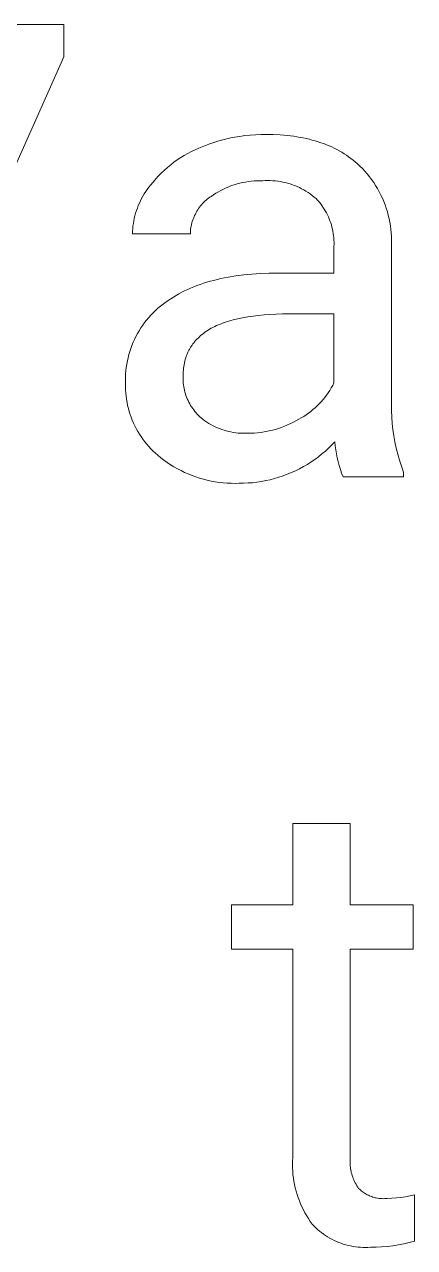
# Model space of a CAD drawing. Header units: millimetres. Extents: x -1519 to 3497, y -297 to 3208.
# Drawn here: x 2281.8 to 2322.7, y 18.8 to 147.1 of the extents above; entities that cross this region are included whole.
import ezdxf

# ---------------------------------------------------------------- set-up
doc = ezdxf.new("R2010")
doc.units = ezdxf.units.MM
doc.header["$MEASUREMENT"] = 0
doc.layers.add('Domyślny', color=7, linetype='Continuous', true_color=0x000000)

msp = doc.modelspace()

# ---------------------------------------------------------------- linework, layer by layer
at = {"layer": 'Domyślny', "color": 18, "lineweight": 15, "true_color": 0x000000}
for p, q in [((2253.84, 147.12), (2285.94, 147.12)), ((2285.94, 147.12), (2285.94, 143.73)), ((2285.94, 143.73), (2266.27, 99.61)), ((2301.66, 134.73), (2302.19, 134.89)), ((2302.19, 134.89), (2302.73, 135.04)), ((2302.73, 135.04), (2303.27, 135.17)), ((2303.27, 135.17), (2303.82, 135.28)), ((2303.82, 135.28), (2304.37, 135.37)), ((2304.37, 135.37), (2304.92, 135.45)), ((2304.92, 135.45), (2305.48, 135.51)), ((2305.48, 135.51), (2306.03, 135.55)), ((2306.03, 135.55), (2306.59, 135.57)), ((2306.59, 135.57), (2307.15, 135.57)), ((2307.15, 135.57), (2307.9, 135.56)), ((2307.9, 135.56), (2308.63, 135.52)), ((2308.63, 135.52), (2308.99, 135.5)), ((2308.99, 135.5), (2309.35, 135.46)), ((2309.35, 135.46), (2309.7, 135.43)), ((2309.7, 135.43), (2310.04, 135.38)), ((2310.04, 135.38), (2310.38, 135.33)), ((2310.38, 135.33), (2310.71, 135.27)), ((2310.71, 135.27), (2311.04, 135.21)), ((2311.04, 135.21), (2311.36, 135.14)), ((2311.36, 135.14), (2311.68, 135.07)), ((2311.68, 135.07), (2311.99, 134.99)), ((2311.99, 134.99), (2312.29, 134.9)), ((2312.29, 134.9), (2312.6, 134.81)), ((2312.6, 134.81), (2312.89, 134.71)), ((2298.56, 133.36), (2298.93, 133.58)), ((2298.93, 133.58), (2299.32, 133.78)), ((2299.32, 133.78), (2299.7, 133.96)), ((2299.7, 133.96), (2300.1, 134.14)), ((2300.1, 134.14), (2300.61, 134.35)), ((2300.61, 134.35), (2301.13, 134.55)), ((2301.13, 134.55), (2301.66, 134.73)), ((2312.89, 134.71), (2313.18, 134.61)), ((2313.18, 134.61), (2313.47, 134.49)), ((2313.47, 134.49), (2313.75, 134.38)), ((2313.75, 134.38), (2314.02, 134.26)), ((2314.02, 134.26), (2314.29, 134.13)), ((2314.29, 134.13), (2314.56, 133.99)), ((2314.56, 133.99), (2314.82, 133.85)), ((2314.82, 133.85), (2315.07, 133.71)), ((2315.07, 133.71), (2315.32, 133.55)), ((2315.32, 133.55), (2315.56, 133.4)), ((2296.8, 132.11), (2297.14, 132.39)), ((2297.14, 132.39), (2297.48, 132.65)), ((2297.48, 132.65), (2297.83, 132.9)), ((2297.83, 132.9), (2298.19, 133.14)), ((2298.19, 133.14), (2298.56, 133.36)), ((2315.56, 133.4), (2315.8, 133.23)), ((2315.8, 133.23), (2316.04, 133.06)), ((2316.04, 133.06), (2316.26, 132.89)), ((2316.26, 132.89), (2316.49, 132.7)), ((2316.49, 132.7), (2316.7, 132.52)), ((2316.7, 132.52), (2316.98, 132.26)), ((2316.98, 132.26), (2317.24, 131.99)), ((2295.57, 130.91), (2295.86, 131.22)), ((2295.86, 131.22), (2296.17, 131.53)), ((2296.17, 131.53), (2296.48, 131.83)), ((2296.48, 131.83), (2296.8, 132.11)), ((2317.24, 131.99), (2317.5, 131.71)), ((2317.5, 131.71), (2317.75, 131.43)), ((2317.75, 131.43), (2317.98, 131.14)), ((2317.98, 131.14), (2318.21, 130.83)), ((2294.52, 129.58), (2294.68, 129.8)), ((2294.68, 129.8), (2294.85, 130.03)), ((2294.85, 130.03), (2295.02, 130.24)), ((2295.02, 130.24), (2295.29, 130.58)), ((2295.29, 130.58), (2295.57, 130.91)), ((2302.4, 129.71), (2302.14, 129.56)), ((2302.68, 129.84), (2302.4, 129.71)), ((2302.95, 129.97), (2302.68, 129.84)), ((2303.23, 130.09), (2302.95, 129.97)), ((2303.52, 130.2), (2303.23, 130.09)), ((2303.8, 130.29), (2303.52, 130.2)), ((2304.09, 130.38), (2303.8, 130.29)), ((2304.39, 130.46), (2304.09, 130.38)), ((2304.68, 130.53), (2304.39, 130.46)), ((2304.98, 130.58), (2304.68, 130.53)), ((2305.28, 130.63), (2304.98, 130.58)), ((2305.58, 130.67), (2305.28, 130.63)), ((2305.89, 130.69), (2305.58, 130.67)), ((2306.19, 130.71), (2305.89, 130.69)), ((2306.49, 130.72), (2306.19, 130.71)), ((2306.8, 130.71), (2306.49, 130.72)), ((2307.06, 130.73), (2306.8, 130.71)), ((2307.32, 130.73), (2307.06, 130.73)), ((2307.58, 130.73), (2307.32, 130.73)), ((2307.85, 130.72), (2307.58, 130.73)), ((2308.11, 130.69), (2307.85, 130.72)), ((2308.37, 130.66), (2308.11, 130.69)), ((2308.63, 130.62), (2308.37, 130.66)), ((2308.89, 130.58), (2308.63, 130.62)), ((2309.14, 130.52), (2308.89, 130.58)), ((2309.4, 130.45), (2309.14, 130.52)), ((2309.65, 130.38), (2309.4, 130.45)), ((2309.9, 130.29), (2309.65, 130.38)), ((2310.14, 130.2), (2309.9, 130.29)), ((2310.39, 130.1), (2310.14, 130.2)), ((2310.63, 129.99), (2310.39, 130.1)), ((2310.86, 129.88), (2310.63, 129.99)), ((2311.09, 129.75), (2310.86, 129.88)), ((2311.32, 129.62), (2311.09, 129.75)), ((2318.21, 130.83), (2318.43, 130.53)), ((2318.43, 130.53), (2318.63, 130.21)), ((2318.63, 130.21), (2318.83, 129.89)), ((2318.83, 129.89), (2319.01, 129.56)), ((2293.74, 128.11), (2293.85, 128.36)), ((2293.85, 128.36), (2293.97, 128.61)), ((2293.97, 128.61), (2294.09, 128.86)), ((2294.09, 128.86), (2294.23, 129.1)), ((2294.23, 129.1), (2294.37, 129.34)), ((2294.37, 129.34), (2294.52, 129.58)), ((2300.59, 128.44), (2300.48, 128.32)), ((2300.71, 128.56), (2300.59, 128.44)), ((2300.84, 128.67), (2300.71, 128.56)), ((2300.96, 128.78), (2300.84, 128.67)), ((2301.1, 128.88), (2300.96, 128.78)), ((2301.23, 128.98), (2301.1, 128.88)), ((2301.37, 129.07), (2301.23, 128.98)), ((2301.62, 129.25), (2301.37, 129.07)), ((2301.88, 129.41), (2301.62, 129.25)), ((2302.14, 129.56), (2301.88, 129.41)), ((2311.54, 129.48), (2311.32, 129.62)), ((2311.76, 129.33), (2311.54, 129.48)), ((2311.97, 129.17), (2311.76, 129.33)), ((2312.18, 129.01), (2311.97, 129.17)), ((2312.38, 128.84), (2312.18, 129.01)), ((2312.53, 128.67), (2312.38, 128.84)), ((2312.69, 128.5), (2312.53, 128.67)), ((2312.83, 128.32), (2312.69, 128.5)), ((2319.01, 129.56), (2319.18, 129.22)), ((2319.18, 129.22), (2319.34, 128.88)), ((2319.34, 128.88), (2319.49, 128.53)), ((2319.49, 128.53), (2319.62, 128.18)), ((2293.39, 127.05), (2293.46, 127.32)), ((2293.46, 127.32), (2293.54, 127.59)), ((2293.54, 127.59), (2293.64, 127.85)), ((2293.64, 127.85), (2293.74, 128.11)), ((2299.72, 127.22), (2299.64, 127.07)), ((2299.79, 127.37), (2299.72, 127.22)), ((2299.88, 127.52), (2299.79, 127.37)), ((2299.97, 127.66), (2299.88, 127.52)), ((2300.06, 127.8), (2299.97, 127.66)), ((2300.16, 127.93), (2300.06, 127.8)), ((2300.26, 128.07), (2300.16, 127.93)), ((2300.37, 128.2), (2300.26, 128.07)), ((2300.48, 128.32), (2300.37, 128.2)), ((2312.97, 128.13), (2312.83, 128.32)), ((2313.1, 127.95), (2312.97, 128.13)), ((2313.23, 127.75), (2313.1, 127.95)), ((2313.35, 127.56), (2313.23, 127.75)), ((2313.46, 127.35), (2313.35, 127.56)), ((2313.57, 127.15), (2313.46, 127.35)), ((2313.67, 126.94), (2313.57, 127.15)), ((2319.62, 128.18), (2319.75, 127.83)), ((2319.75, 127.83), (2319.86, 127.47)), ((2319.86, 127.47), (2319.96, 127.1)), ((2319.96, 127.1), (2320.05, 126.73)), ((2293.15, 125.69), (2293.18, 125.96)), ((2293.18, 125.96), (2293.22, 126.24)), ((2293.22, 126.24), (2293.26, 126.51)), ((2293.26, 126.51), (2293.32, 126.78)), ((2293.32, 126.78), (2293.39, 127.05)), ((2299.26, 125.8), (2299.23, 125.63)), ((2299.28, 125.96), (2299.26, 125.8)), ((2299.32, 126.13), (2299.28, 125.96)), ((2299.36, 126.29), (2299.32, 126.13)), ((2299.4, 126.45), (2299.36, 126.29)), ((2299.46, 126.61), (2299.4, 126.45)), ((2299.51, 126.77), (2299.46, 126.61)), ((2299.58, 126.92), (2299.51, 126.77)), ((2299.64, 127.07), (2299.58, 126.92)), ((2313.76, 126.73), (2313.67, 126.94)), ((2313.84, 126.51), (2313.76, 126.73)), ((2313.92, 126.3), (2313.84, 126.51)), ((2313.99, 126.08), (2313.92, 126.3)), ((2314.05, 125.85), (2313.99, 126.08)), ((2314.11, 125.63), (2314.05, 125.85)), ((2320.05, 126.73), (2320.12, 126.36)), ((2320.12, 126.36), (2320.18, 125.99)), ((2320.18, 125.99), (2320.23, 125.62)), ((2293.12, 125.13), (2293.13, 125.41)), ((2299.2, 125.13), (2293.12, 125.13)), ((2293.13, 125.41), (2293.15, 125.69)), ((2299.21, 125.47), (2299.2, 125.3)), ((2299.2, 125.3), (2299.2, 125.13)), ((2299.23, 125.63), (2299.21, 125.47)), ((2314.15, 125.4), (2314.11, 125.63)), ((2314.19, 125.18), (2314.15, 125.4)), ((2314.22, 124.95), (2314.19, 125.18)), ((2314.25, 124.72), (2314.22, 124.95)), ((2314.26, 124.49), (2314.25, 124.72)), ((2320.23, 125.62), (2320.26, 125.24)), ((2320.26, 125.24), (2320.29, 124.87)), ((2320.29, 124.87), (2320.3, 124.49)), ((2314.27, 124.26), (2314.26, 124.49)), ((2314.26, 123.8), (2314.27, 124.03)), ((2314.26, 121.02), (2314.26, 123.8)), ((2314.27, 124.03), (2314.27, 124.26)), ((2320.3, 124.49), (2320.29, 124.11)), ((2320.29, 124.11), (2320.29, 107.88)), ((2303.18, 120.59), (2303.98, 120.72)), ((2303.98, 120.72), (2304.81, 120.83)), ((2304.81, 120.83), (2305.66, 120.92)), ((2305.66, 120.92), (2306.54, 120.98)), ((2306.54, 120.98), (2307.45, 121.01)), ((2307.45, 121.01), (2308.38, 121.02)), ((2308.38, 121.02), (2314.26, 121.02)), ((2298.92, 119.3), (2299.23, 119.44)), ((2299.23, 119.44), (2299.56, 119.58)), ((2299.56, 119.58), (2299.89, 119.71)), ((2299.89, 119.71), (2300.23, 119.83)), ((2300.23, 119.83), (2300.57, 119.95)), ((2300.57, 119.95), (2300.93, 120.06)), ((2300.93, 120.06), (2301.29, 120.16)), ((2301.29, 120.16), (2301.65, 120.26)), ((2301.65, 120.26), (2302.02, 120.35)), ((2302.02, 120.35), (2302.4, 120.44)), ((2302.4, 120.44), (2302.79, 120.52)), ((2302.79, 120.52), (2303.18, 120.59)), ((2296.61, 117.97), (2296.87, 118.15)), ((2296.87, 118.15), (2297.14, 118.34)), ((2297.14, 118.34), (2297.42, 118.51)), ((2297.42, 118.51), (2297.71, 118.68)), ((2297.71, 118.68), (2298, 118.85)), ((2298, 118.85), (2298.3, 119.01)), ((2298.3, 119.01), (2298.6, 119.16)), ((2298.6, 119.16), (2298.92, 119.3)), ((2295.06, 116.62), (2295.3, 116.86)), ((2295.3, 116.86), (2295.54, 117.1)), ((2295.54, 117.1), (2295.8, 117.33)), ((2295.8, 117.33), (2296.06, 117.55)), ((2296.06, 117.55), (2296.33, 117.76)), ((2296.33, 117.76), (2296.61, 117.97)), ((2294.01, 115.27), (2294.2, 115.55)), ((2294.2, 115.55), (2294.4, 115.83)), ((2294.4, 115.83), (2294.61, 116.1)), ((2294.61, 116.1), (2294.83, 116.36)), ((2294.83, 116.36), (2295.06, 116.62)), ((2302.15, 115.59), (2301.95, 115.51)), ((2302.35, 115.68), (2302.15, 115.59)), ((2302.56, 115.76), (2302.35, 115.68)), ((2302.78, 115.84), (2302.56, 115.76)), ((2302.99, 115.91), (2302.78, 115.84)), ((2303.22, 115.98), (2302.99, 115.91)), ((2303.45, 116.05), (2303.22, 115.98)), ((2303.69, 116.11), (2303.45, 116.05)), ((2304.17, 116.24), (2303.69, 116.11)), ((2304.68, 116.34), (2304.17, 116.24)), ((2305.21, 116.44), (2304.68, 116.34)), ((2305.77, 116.52), (2305.21, 116.44)), ((2306.34, 116.59), (2305.77, 116.52)), ((2306.94, 116.65), (2306.34, 116.59)), ((2307.55, 116.69), (2306.94, 116.65)), ((2308.19, 116.72), (2307.55, 116.69)), ((2308.85, 116.74), (2308.19, 116.72)), ((2309.54, 116.75), (2308.85, 116.74)), ((2314.26, 116.75), (2309.54, 116.75)), ((2314.26, 109.5), (2314.26, 116.75)), ((2293.34, 114.07), (2293.49, 114.38)), ((2293.49, 114.38), (2293.65, 114.68)), ((2293.65, 114.68), (2293.82, 114.98)), ((2293.82, 114.98), (2294.01, 115.27)), ((2300.14, 114.34), (2300, 114.21)), ((2300.27, 114.46), (2300.14, 114.34)), ((2300.42, 114.58), (2300.27, 114.46)), ((2300.57, 114.7), (2300.42, 114.58)), ((2300.72, 114.81), (2300.57, 114.7)), ((2300.88, 114.92), (2300.72, 114.81)), ((2301.05, 115.02), (2300.88, 114.92)), ((2301.22, 115.13), (2301.05, 115.02)), ((2301.39, 115.23), (2301.22, 115.13)), ((2301.57, 115.32), (2301.39, 115.23)), ((2301.76, 115.42), (2301.57, 115.32)), ((2301.95, 115.51), (2301.76, 115.42)), ((2292.84, 112.8), (2292.95, 113.12)), ((2292.95, 113.12), (2293.07, 113.44)), ((2293.07, 113.44), (2293.2, 113.76)), ((2293.2, 113.76), (2293.34, 114.07)), ((2299.1, 113.02), (2299.05, 112.94)), ((2299.14, 113.1), (2299.1, 113.02)), ((2299.18, 113.17), (2299.14, 113.1)), ((2299.23, 113.25), (2299.18, 113.17)), ((2299.27, 113.32), (2299.23, 113.25)), ((2299.32, 113.4), (2299.27, 113.32)), ((2299.37, 113.47), (2299.32, 113.4)), ((2299.42, 113.54), (2299.37, 113.47)), ((2299.47, 113.61), (2299.42, 113.54)), ((2299.53, 113.68), (2299.47, 113.61)), ((2299.58, 113.75), (2299.53, 113.68)), ((2299.64, 113.82), (2299.58, 113.75)), ((2299.75, 113.95), (2299.64, 113.82)), ((2299.88, 114.09), (2299.75, 113.95)), ((2300, 114.21), (2299.88, 114.09)), ((2292.52, 111.46), (2292.59, 111.8)), ((2292.59, 111.8), (2292.66, 112.14)), ((2292.66, 112.14), (2292.74, 112.47)), ((2292.74, 112.47), (2292.84, 112.8)), ((2298.62, 111.78), (2298.58, 111.6)), ((2298.66, 111.95), (2298.62, 111.78)), ((2298.72, 112.13), (2298.66, 111.95)), ((2298.77, 112.3), (2298.72, 112.13)), ((2298.83, 112.46), (2298.77, 112.3)), ((2298.87, 112.54), (2298.83, 112.46)), ((2298.9, 112.63), (2298.87, 112.54)), ((2298.94, 112.71), (2298.9, 112.63)), ((2298.98, 112.79), (2298.94, 112.71)), ((2299.01, 112.86), (2298.98, 112.79)), ((2299.05, 112.94), (2299.01, 112.86)), ((2292.39, 110.1), (2292.41, 110.44)), ((2292.41, 110.44), (2292.44, 110.78)), ((2292.44, 110.78), (2292.47, 111.12)), ((2292.47, 111.12), (2292.52, 111.46)), ((2298.46, 110.65), (2298.45, 110.45)), ((2298.45, 110.45), (2298.45, 110.25)), ((2298.47, 110.85), (2298.46, 110.65)), ((2298.49, 111.04), (2298.47, 110.85)), ((2298.51, 111.23), (2298.49, 111.04)), ((2298.54, 111.41), (2298.51, 111.23)), ((2298.58, 111.6), (2298.54, 111.41)), ((2292.39, 109.76), (2292.39, 110.1)), ((2292.4, 109.41), (2292.39, 109.76)), ((2292.4, 109.09), (2292.4, 109.41)), ((2298.45, 110.25), (2298.44, 110.06)), ((2298.44, 110.06), (2298.44, 109.87)), ((2298.44, 109.87), (2298.45, 109.68)), ((2298.45, 109.68), (2298.46, 109.48)), ((2298.46, 109.48), (2298.48, 109.29)), ((2298.48, 109.29), (2298.51, 109.1)), ((2313.98, 108.97), (2314.13, 109.23)), ((2314.13, 109.23), (2314.26, 109.5)), ((2292.41, 108.76), (2292.4, 109.09)), ((2292.43, 108.43), (2292.41, 108.76)), ((2292.46, 108.11), (2292.43, 108.43)), ((2292.5, 107.78), (2292.46, 108.11)), ((2298.51, 109.1), (2298.54, 108.92)), ((2298.54, 108.92), (2298.58, 108.73)), ((2298.58, 108.73), (2298.63, 108.54)), ((2298.63, 108.54), (2298.68, 108.36)), ((2298.68, 108.36), (2298.74, 108.18)), ((2298.74, 108.18), (2298.81, 108)), ((2298.81, 108), (2298.88, 107.82)), ((2313.11, 107.75), (2313.3, 107.98)), ((2313.3, 107.98), (2313.48, 108.22)), ((2313.48, 108.22), (2313.66, 108.47)), ((2313.66, 108.47), (2313.82, 108.72)), ((2313.82, 108.72), (2313.98, 108.97)), ((2320.29, 107.88), (2320.28, 107.22)), ((2292.56, 107.46), (2292.5, 107.78)), ((2292.62, 107.14), (2292.56, 107.46)), ((2292.7, 106.82), (2292.62, 107.14)), ((2292.78, 106.51), (2292.7, 106.82)), ((2298.88, 107.82), (2298.96, 107.64)), ((2298.96, 107.64), (2299.04, 107.47)), ((2299.04, 107.47), (2299.13, 107.3)), ((2299.13, 107.3), (2299.23, 107.14)), ((2299.23, 107.14), (2299.33, 106.98)), ((2299.33, 106.98), (2299.44, 106.82)), ((2299.44, 106.82), (2299.55, 106.66)), ((2299.55, 106.66), (2299.67, 106.51)), ((2311.82, 106.51), (2312.06, 106.7)), ((2312.06, 106.7), (2312.28, 106.89)), ((2312.28, 106.89), (2312.5, 107.1)), ((2312.5, 107.1), (2312.71, 107.31)), ((2312.71, 107.31), (2312.92, 107.53)), ((2312.92, 107.53), (2313.11, 107.75)), ((2320.28, 107.22), (2320.29, 106.56)), ((2320.29, 106.56), (2320.32, 105.91)), ((2292.88, 106.2), (2292.78, 106.51)), ((2292.99, 105.89), (2292.88, 106.2)), ((2293.11, 105.58), (2292.99, 105.89)), ((2293.24, 105.28), (2293.11, 105.58)), ((2293.38, 104.99), (2293.24, 105.28)), ((2299.67, 106.51), (2299.79, 106.36)), ((2299.79, 106.36), (2299.92, 106.22)), ((2299.92, 106.22), (2300.05, 106.08)), ((2300.05, 106.08), (2300.19, 105.95)), ((2300.19, 105.95), (2300.33, 105.82)), ((2300.33, 105.82), (2300.53, 105.67)), ((2300.53, 105.67), (2300.73, 105.52)), ((2300.73, 105.52), (2300.94, 105.38)), ((2300.94, 105.38), (2301.15, 105.25)), ((2309.64, 105.2), (2309.95, 105.35)), ((2309.95, 105.35), (2310.27, 105.51)), ((2310.27, 105.51), (2310.57, 105.69)), ((2310.57, 105.69), (2310.83, 105.84)), ((2310.83, 105.84), (2311.09, 105.99)), ((2311.09, 105.99), (2311.34, 106.16)), ((2311.34, 106.16), (2311.58, 106.33)), ((2311.58, 106.33), (2311.82, 106.51)), ((2320.32, 105.91), (2320.37, 105.25)), ((2293.53, 104.7), (2293.38, 104.99)), ((2293.69, 104.41), (2293.53, 104.7)), ((2293.85, 104.13), (2293.69, 104.41)), ((2294.03, 103.86), (2293.85, 104.13)), ((2301.15, 105.25), (2301.36, 105.12)), ((2301.36, 105.12), (2301.58, 105.01)), ((2301.58, 105.01), (2301.81, 104.9)), ((2301.81, 104.9), (2302.03, 104.8)), ((2302.03, 104.8), (2302.26, 104.7)), ((2302.26, 104.7), (2302.5, 104.61)), ((2302.5, 104.61), (2302.73, 104.54)), ((2302.73, 104.54), (2302.97, 104.47)), ((2302.97, 104.47), (2303.22, 104.41)), ((2303.22, 104.41), (2303.46, 104.35)), ((2303.46, 104.35), (2303.7, 104.31)), ((2303.7, 104.31), (2303.95, 104.27)), ((2303.95, 104.27), (2304.2, 104.24)), ((2304.2, 104.24), (2304.45, 104.22)), ((2304.45, 104.22), (2304.7, 104.21)), ((2304.7, 104.21), (2304.94, 104.21)), ((2304.94, 104.21), (2305.19, 104.22)), ((2305.19, 104.22), (2305.55, 104.22)), ((2305.55, 104.22), (2305.9, 104.24)), ((2305.9, 104.24), (2306.25, 104.27)), ((2306.25, 104.27), (2306.6, 104.31)), ((2306.6, 104.31), (2306.95, 104.36)), ((2306.95, 104.36), (2307.3, 104.43)), ((2307.3, 104.43), (2307.64, 104.5)), ((2307.64, 104.5), (2307.98, 104.59)), ((2307.98, 104.59), (2308.32, 104.69)), ((2308.32, 104.69), (2308.66, 104.8)), ((2308.66, 104.8), (2308.99, 104.92)), ((2308.99, 104.92), (2309.31, 105.05)), ((2309.31, 105.05), (2309.64, 105.2)), ((2320.37, 105.25), (2320.44, 104.6)), ((2320.44, 104.6), (2320.54, 103.95)), ((2294.22, 103.59), (2294.03, 103.86)), ((2294.42, 103.33), (2294.22, 103.59)), ((2294.62, 103.07), (2294.42, 103.33)), ((2294.84, 102.83), (2294.62, 103.07)), ((2295.06, 102.59), (2294.84, 102.83)), ((2314.04, 102.99), (2313.7, 102.66)), ((2314.36, 103.33), (2314.04, 102.99)), ((2314.4, 102.91), (2314.36, 103.33)), ((2314.45, 102.49), (2314.4, 102.91)), ((2320.54, 103.95), (2320.65, 103.3)), ((2320.65, 103.3), (2320.79, 102.66)), ((2295.29, 102.35), (2295.06, 102.59)), ((2295.53, 102.13), (2295.29, 102.35)), ((2295.77, 101.91), (2295.53, 102.13)), ((2296.1, 101.65), (2295.77, 101.91)), ((2296.43, 101.39), (2296.1, 101.65)), ((2312.25, 101.47), (2311.86, 101.2)), ((2312.63, 101.75), (2312.25, 101.47)), ((2313, 102.04), (2312.63, 101.75)), ((2313.36, 102.35), (2313, 102.04)), ((2313.7, 102.66), (2313.36, 102.35)), ((2314.52, 102.07), (2314.45, 102.49)), ((2314.6, 101.65), (2314.52, 102.07)), ((2314.7, 101.24), (2314.6, 101.65)), ((2320.79, 102.66), (2320.95, 102.02)), ((2320.95, 102.02), (2321.13, 101.39)), ((2296.77, 101.15), (2296.43, 101.39)), ((2297.12, 100.91), (2296.77, 101.15)), ((2297.48, 100.69), (2297.12, 100.91)), ((2297.84, 100.48), (2297.48, 100.69)), ((2298.22, 100.29), (2297.84, 100.48)), ((2298.59, 100.11), (2298.22, 100.29)), ((2310.23, 100.28), (2309.8, 100.09)), ((2310.65, 100.49), (2310.23, 100.28)), ((2311.06, 100.71), (2310.65, 100.49)), ((2311.47, 100.95), (2311.06, 100.71)), ((2311.86, 101.2), (2311.47, 100.95)), ((2314.8, 100.83), (2314.7, 101.24)), ((2314.93, 100.42), (2314.8, 100.83)), ((2315.06, 100.02), (2314.93, 100.42)), ((2321.13, 101.39), (2321.33, 100.76)), ((2321.33, 100.76), (2321.55, 100.14)), ((2321.55, 100.14), (2321.55, 99.63)), ((2298.98, 99.94), (2298.59, 100.11)), ((2299.37, 99.78), (2298.98, 99.94)), ((2299.76, 99.64), (2299.37, 99.78)), ((2300.16, 99.51), (2299.76, 99.64)), ((2300.56, 99.39), (2300.16, 99.51)), ((2300.97, 99.29), (2300.56, 99.39)), ((2301.38, 99.2), (2300.97, 99.29)), ((2301.8, 99.12), (2301.38, 99.2)), ((2302.21, 99.06), (2301.8, 99.12)), ((2302.63, 99.02), (2302.21, 99.06)), ((2303.05, 98.98), (2302.63, 99.02)), ((2303.47, 98.97), (2303.05, 98.98)), ((2303.89, 98.96), (2303.47, 98.97)), ((2304.31, 98.97), (2303.89, 98.96)), ((2304.78, 98.98), (2304.31, 98.97)), ((2305.25, 99), (2304.78, 98.98)), ((2305.72, 99.03), (2305.25, 99)), ((2306.18, 99.09), (2305.72, 99.03)), ((2306.65, 99.16), (2306.18, 99.09)), ((2307.11, 99.24), (2306.65, 99.16)), ((2307.57, 99.34), (2307.11, 99.24)), ((2308.03, 99.46), (2307.57, 99.34)), ((2308.48, 99.59), (2308.03, 99.46)), ((2308.92, 99.74), (2308.48, 99.59)), ((2309.36, 99.91), (2308.92, 99.74)), ((2309.8, 100.09), (2309.36, 99.91)), ((2315.22, 99.63), (2315.06, 100.02)), ((2321.55, 99.63), (2315.22, 99.63)), ((2309.93, 54.72), (2309.93, 63.27)), ((2309.93, 63.27), (2315.96, 63.27)), ((2315.96, 63.27), (2315.96, 54.72)), ((2303.5, 50.06), (2303.5, 54.72)), ((2303.5, 54.72), (2309.93, 54.72)), ((2315.96, 54.72), (2322.56, 54.72)), ((2322.56, 54.72), (2322.56, 50.06)), ((2309.93, 50.06), (2303.5, 50.06)), ((2309.93, 28.16), (2309.93, 50.06)), ((2322.56, 50.06), (2315.96, 50.06)), ((2315.96, 50.06), (2315.96, 28.15)), ((2309.91, 27.81), (2309.93, 28.16)), ((2309.91, 27.46), (2309.91, 27.81)), ((2309.92, 27.11), (2309.91, 27.46)), ((2309.93, 26.76), (2309.92, 27.11)), ((2315.96, 28.15), (2315.95, 27.98)), ((2315.95, 27.98), (2315.95, 27.81)), ((2315.95, 27.81), (2315.95, 27.64)), ((2315.95, 27.64), (2315.96, 27.47)), ((2315.96, 27.47), (2315.97, 27.31)), ((2315.97, 27.31), (2315.99, 27.14)), ((2315.99, 27.14), (2316.01, 26.97)), ((2316.01, 26.97), (2316.05, 26.81)), ((2309.96, 26.4), (2309.93, 26.76)), ((2310.01, 26.05), (2309.96, 26.4)), ((2310.06, 25.71), (2310.01, 26.05)), ((2310.13, 25.36), (2310.06, 25.71)), ((2316.05, 26.81), (2316.08, 26.65)), ((2316.08, 26.65), (2316.12, 26.48)), ((2316.12, 26.48), (2316.17, 26.32)), ((2316.17, 26.32), (2316.23, 26.16)), ((2316.23, 26.16), (2316.29, 26)), ((2316.29, 26), (2316.35, 25.85)), ((2316.35, 25.85), (2316.42, 25.7)), ((2316.42, 25.7), (2316.49, 25.55)), ((2310.2, 25.02), (2310.13, 25.36)), ((2310.29, 24.68), (2310.2, 25.02)), ((2310.39, 24.34), (2310.29, 24.68)), ((2316.49, 25.55), (2316.57, 25.4)), ((2316.57, 25.4), (2316.66, 25.25)), ((2316.66, 25.25), (2316.75, 25.11)), ((2316.75, 25.11), (2316.84, 24.97)), ((2316.84, 24.97), (2316.93, 24.88)), ((2316.93, 24.88), (2317.03, 24.8)), ((2317.03, 24.8), (2317.12, 24.72)), ((2317.12, 24.72), (2317.22, 24.64)), ((2317.22, 24.64), (2317.32, 24.56)), ((2317.32, 24.56), (2317.43, 24.49)), ((2317.43, 24.49), (2317.54, 24.42)), ((2317.54, 24.42), (2317.64, 24.36)), ((2310.5, 24), (2310.39, 24.34)), ((2310.63, 23.67), (2310.5, 24)), ((2310.76, 23.35), (2310.63, 23.67)), ((2310.9, 23.03), (2310.76, 23.35)), ((2317.64, 24.36), (2317.75, 24.3)), ((2317.75, 24.3), (2317.87, 24.24)), ((2317.87, 24.24), (2317.98, 24.19)), ((2317.98, 24.19), (2318.1, 24.14)), ((2318.1, 24.14), (2318.22, 24.1)), ((2318.22, 24.1), (2318.34, 24.06)), ((2318.34, 24.06), (2318.46, 24.02)), ((2318.46, 24.02), (2318.58, 23.99)), ((2318.58, 23.99), (2318.7, 23.96)), ((2318.7, 23.96), (2318.83, 23.94)), ((2318.83, 23.94), (2318.95, 23.92)), ((2318.95, 23.92), (2319.08, 23.9)), ((2319.08, 23.9), (2319.2, 23.89)), ((2319.2, 23.89), (2319.33, 23.89)), ((2319.33, 23.89), (2319.46, 23.88)), ((2319.46, 23.88), (2319.58, 23.89)), ((2319.58, 23.89), (2319.71, 23.89)), ((2319.71, 23.89), (2319.83, 23.9)), ((2319.83, 23.9), (2320.32, 23.93)), ((2320.32, 23.93), (2320.8, 23.96)), ((2320.8, 23.96), (2321.28, 24.02)), ((2321.28, 24.02), (2321.76, 24.09)), ((2321.76, 24.09), (2322.24, 24.18)), ((2322.24, 24.18), (2322.71, 24.29)), ((2322.71, 24.29), (2322.71, 19.43)), ((2311.06, 22.71), (2310.9, 23.03)), ((2311.22, 22.4), (2311.06, 22.71)), ((2311.4, 22.09), (2311.22, 22.4)), ((2311.58, 21.79), (2311.4, 22.09)), ((2311.78, 21.5), (2311.58, 21.79)), ((2311.98, 21.21), (2311.78, 21.5)), ((2312.16, 21.02), (2311.98, 21.21)), ((2312.35, 20.84), (2312.16, 21.02)), ((2312.54, 20.66), (2312.35, 20.84)), ((2312.74, 20.49), (2312.54, 20.66)), ((2312.94, 20.33), (2312.74, 20.49)), ((2313.15, 20.17), (2312.94, 20.33)), ((2313.37, 20.03), (2313.15, 20.17)), ((2313.59, 19.88), (2313.37, 20.03)), ((2313.81, 19.75), (2313.59, 19.88)), ((2314.04, 19.63), (2313.81, 19.75)), ((2314.27, 19.51), (2314.04, 19.63)), ((2314.51, 19.4), (2314.27, 19.51)), ((2314.75, 19.3), (2314.51, 19.4)), ((2315, 19.2), (2314.75, 19.3)), ((2322.14, 19.28), (2321.57, 19.15)), ((2322.71, 19.43), (2322.14, 19.28)), ((2315.24, 19.12), (2315, 19.2)), ((2315.49, 19.04), (2315.24, 19.12)), ((2315.75, 18.98), (2315.49, 19.04)), ((2316, 18.92), (2315.75, 18.98)), ((2316.26, 18.87), (2316, 18.92)), ((2316.52, 18.83), (2316.26, 18.87)), ((2316.78, 18.8), (2316.52, 18.83)), ((2317.04, 18.78), (2316.78, 18.8)), ((2317.3, 18.76), (2317.04, 18.78)), ((2317.56, 18.76), (2317.3, 18.76)), ((2317.82, 18.76), (2317.56, 18.76)), ((2318.08, 18.78), (2317.82, 18.76)), ((2318.67, 18.79), (2318.08, 18.78)), ((2319.25, 18.83), (2318.67, 18.79)), ((2319.83, 18.88), (2319.25, 18.83)), ((2320.42, 18.95), (2319.83, 18.88)), ((2320.99, 19.04), (2320.42, 18.95)), ((2321.57, 19.15), (2320.99, 19.04))]:
    msp.add_line(p, q, dxfattribs=at)

doc.saveas('drawing.dxf')
